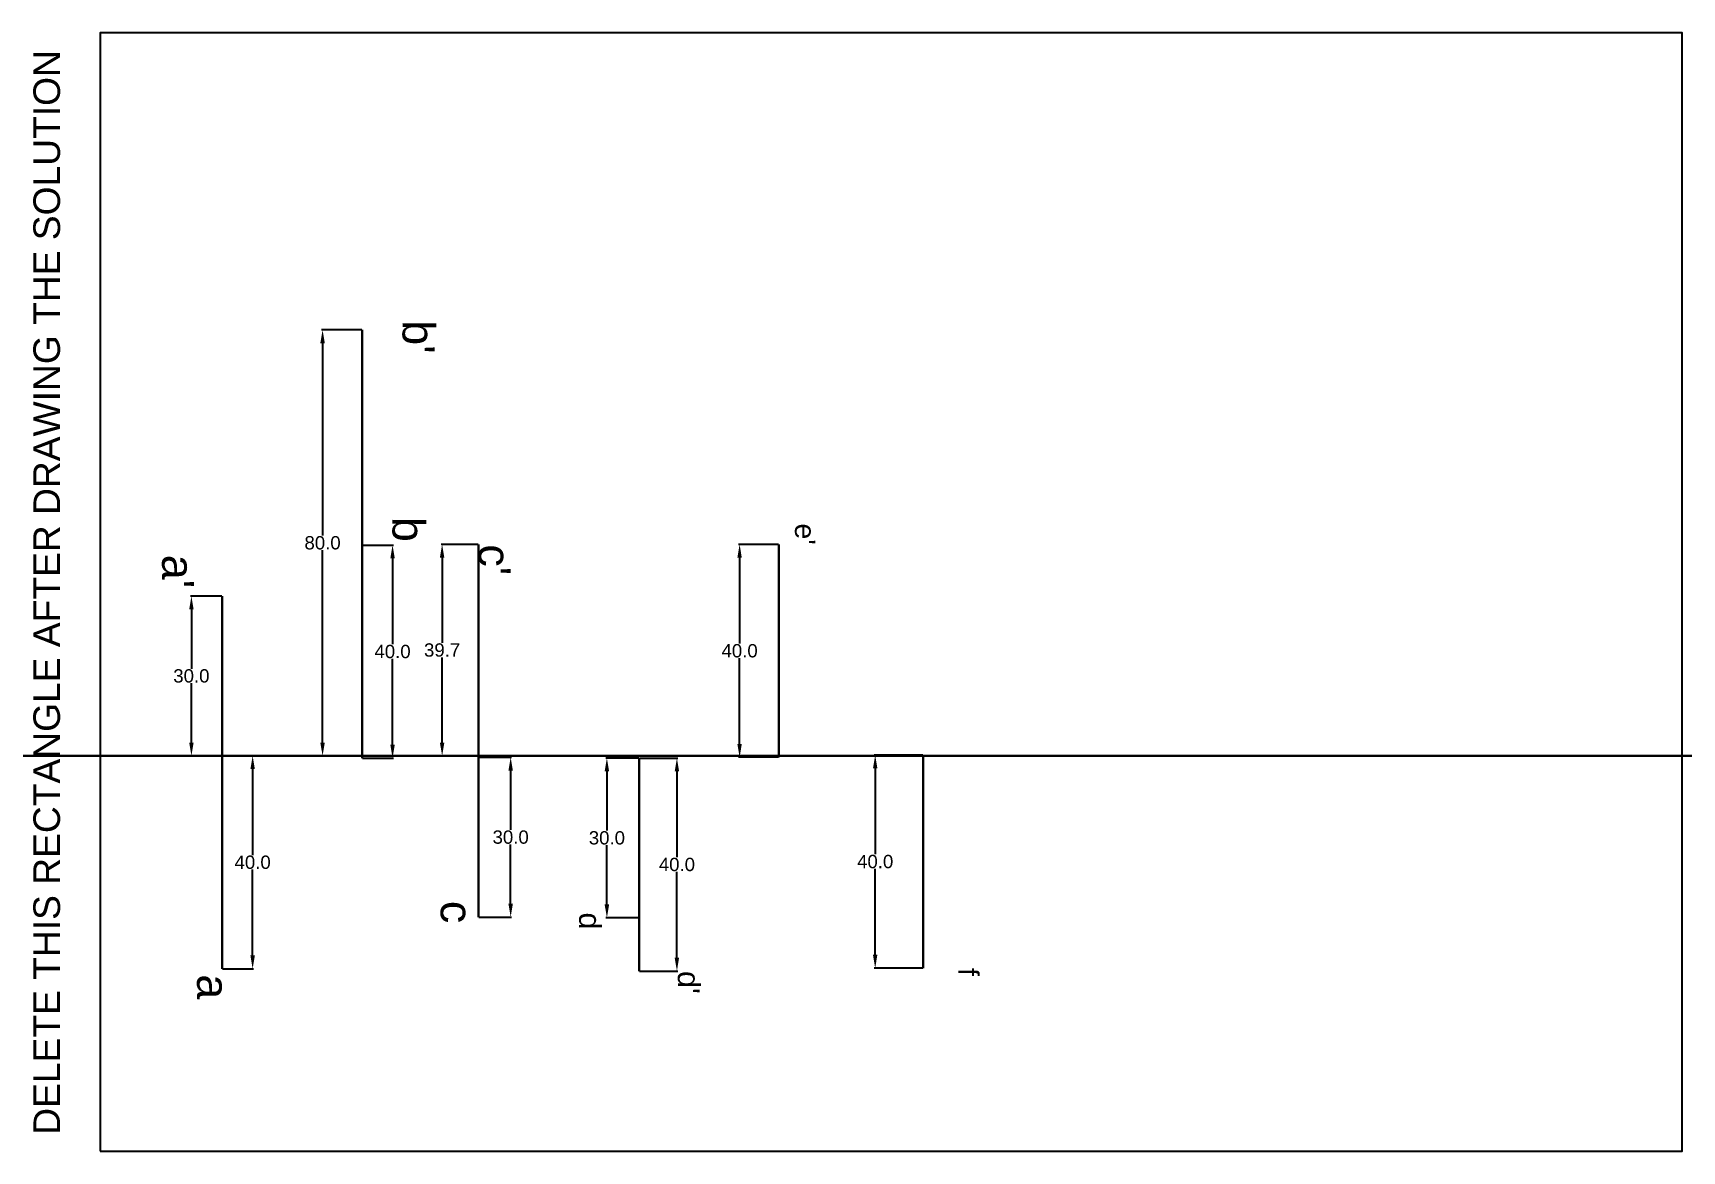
# Model space of a CAD drawing. Header units: millimetres. Extents: x -13 to 297, y 0 to 210.
import ezdxf

# ---------------------------------------------------------------- set-up
doc = ezdxf.new("R2010")
doc.units = ezdxf.units.MM
doc.layers.add('Comments', color=10, linetype='Continuous', lineweight=13, plot=False)
doc.layers.add('thick continuous', color=7, linetype='Continuous', lineweight=30)
doc.styles.get("Standard").update_dxf_attribs({"font": 'arial.ttf'})
doc.dimstyles.get("Standard").update_dxf_attribs({"dimtxt": 2.5, "dimasz": 2.5, "dimexe": 0.18, "dimexo": 0.0625, "dimgap": 0.09, "dimtad": 0, "dimtih": 1, "dimtoh": 1, "dimdec": 1, "dimzin": 0, "dimdsep": 46, "dimtxsty": 'Standard', "dimcen": 0.09, "dimadec": 0, "dimazin": 0, "dimtfac": 1, "dimtdec": 1, "dimtofl": 0, "dimtmove": 0, "dimatfit": 3, "dimfxl": 1, "dimtolj": 1, "dimtzin": 0, "dimarcsym": 0})

# ---------------------------------------------------------------- blocks, each defined once
blk = doc.blocks.new('*D1')
at = {"layer": 'Defpoints', "color": 0, "transparency": 16777216}
for p in [(22.87, 104.23), (17.1, 74.23), (22.87, 74.23)]:
    blk.add_point(p, dxfattribs=at)
at = {"layer": 'thick continuous', "color": 0, "lineweight": -2, "transparency": 16777216}
for p, q in [((22.8, 104.23), (16.92, 104.23)), ((17.1, 101.73), (17.1, 90.59)), ((17.1, 76.73), (17.1, 87.86)), ((22.8, 74.23), (16.92, 74.23))]:
    blk.add_line(p, q, dxfattribs=at)
at = {"layer": 'thick continuous', "color": 0, "transparency": 16777216}
for points in [[(16.69, 101.73), (17.52, 101.73), (17.1, 104.23)], [(16.69, 76.73), (17.52, 76.73), (17.1, 74.23)]]:
    blk.add_solid(points, dxfattribs=at)
at = {"layer": 'thick continuous', "color": 0, "lineweight": 0, "transparency": 16777216, "insert": (17.1, 89.23), "char_height": 2.5, "attachment_point": 5}
blk.add_mtext('\\A1;30.0', dxfattribs=at)
blk = doc.blocks.new('*D2')
at = {"layer": 'Defpoints', "color": 0, "transparency": 16777216}
for p in [(22.87, 74.23), (22.87, 34.23), (28.6, 34.23)]:
    blk.add_point(p, dxfattribs=at)
at = {"layer": 'thick continuous', "color": 0, "lineweight": -2, "transparency": 16777216}
for p, q in [((22.93, 74.23), (28.78, 74.23)), ((28.6, 71.73), (28.6, 55.59)), ((28.6, 36.73), (28.6, 52.86)), ((22.93, 34.23), (28.78, 34.23))]:
    blk.add_line(p, q, dxfattribs=at)
at = {"layer": 'thick continuous', "color": 0, "transparency": 16777216}
for points in [[(28.18, 71.73), (29.02, 71.73), (28.6, 74.23)], [(28.18, 36.73), (29.02, 36.73), (28.6, 34.23)]]:
    blk.add_solid(points, dxfattribs=at)
at = {"layer": 'thick continuous', "color": 0, "lineweight": 0, "transparency": 16777216, "insert": (28.6, 54.23), "char_height": 2.5, "attachment_point": 5}
blk.add_mtext('\\A1;40.0', dxfattribs=at)
blk = doc.blocks.new('*D7')
at = {"layer": 'Defpoints', "color": 0, "lineweight": 0, "transparency": 16777216}
for p in [(101.15, 73.81), (101.15, 33.81), (108.27, 33.81)]:
    blk.add_point(p, dxfattribs=at)
at = {"layer": 'thick continuous', "color": 0, "lineweight": -2, "transparency": 16777216}
for p, q in [((101.22, 73.81), (108.45, 73.81)), ((108.27, 71.31), (108.27, 55.18)), ((108.27, 36.31), (108.27, 52.45)), ((101.22, 33.81), (108.45, 33.81))]:
    blk.add_line(p, q, dxfattribs=at)
at = {"layer": 'thick continuous', "color": 0, "lineweight": 0, "transparency": 16777216}
for points in [[(107.85, 71.31), (108.68, 71.31), (108.27, 73.81)], [(107.85, 36.31), (108.68, 36.31), (108.27, 33.81)]]:
    blk.add_solid(points, dxfattribs=at)
at = {"layer": 'thick continuous', "color": 0, "lineweight": 0, "transparency": 16777216, "insert": (108.27, 53.81), "char_height": 2.5, "attachment_point": 5}
blk.add_mtext('\\A1;40.0', dxfattribs=at)
blk = doc.blocks.new('*D8')
at = {"layer": 'Defpoints', "color": 0, "lineweight": 0, "transparency": 16777216}
for p in [(101.15, 73.81), (95.12, 43.81), (101.15, 43.81)]:
    blk.add_point(p, dxfattribs=at)
at = {"layer": 'thick continuous', "color": 0, "lineweight": -2, "transparency": 16777216}
for p, q in [((101.09, 73.81), (94.94, 73.81)), ((95.12, 71.31), (95.12, 60.18)), ((95.12, 46.31), (95.12, 57.45)), ((101.09, 43.81), (94.94, 43.81))]:
    blk.add_line(p, q, dxfattribs=at)
at = {"layer": 'thick continuous', "color": 0, "lineweight": 0, "transparency": 16777216}
for points in [[(94.7, 71.31), (95.54, 71.31), (95.12, 73.81)], [(94.7, 46.31), (95.54, 46.31), (95.12, 43.81)]]:
    blk.add_solid(points, dxfattribs=at)
at = {"layer": 'thick continuous', "color": 0, "lineweight": 0, "transparency": 16777216, "insert": (95.12, 58.81), "char_height": 2.5, "attachment_point": 5}
blk.add_mtext('\\A1;30.0', dxfattribs=at)
blk = doc.blocks.new('*D10')
at = {"layer": 'Defpoints', "color": 0, "lineweight": 0, "transparency": 16777216}
for p in [(154.53, 74.36), (145.5, 34.36), (154.53, 34.36)]:
    blk.add_point(p, dxfattribs=at)
at = {"layer": 'thick continuous', "color": 0, "lineweight": -2, "transparency": 16777216}
for p, q in [((154.47, 74.36), (145.32, 74.36)), ((145.5, 71.86), (145.5, 55.73)), ((145.5, 36.86), (145.5, 53)), ((154.47, 34.36), (145.32, 34.36))]:
    blk.add_line(p, q, dxfattribs=at)
at = {"layer": 'thick continuous', "color": 0, "lineweight": 0, "transparency": 16777216}
for points in [[(145.08, 71.86), (145.91, 71.86), (145.5, 74.36)], [(145.08, 36.86), (145.91, 36.86), (145.5, 34.36)]]:
    blk.add_solid(points, dxfattribs=at)
at = {"layer": 'thick continuous', "color": 0, "lineweight": 0, "transparency": 16777216, "insert": (145.5, 54.36), "char_height": 2.5, "attachment_point": 5}
blk.add_mtext('\\A1;40.0', dxfattribs=at)
blk = doc.blocks.new('*D11')
at = {"layer": 'Defpoints', "color": 0, "lineweight": 0, "transparency": 16777216}
for p in [(71.03, 113.95), (64.18, 74.23), (71.03, 74.23)]:
    blk.add_point(p, dxfattribs=at)
at = {"layer": 'thick continuous', "color": 0, "lineweight": -2, "transparency": 16777216}
for p, q in [((70.96, 113.95), (64, 113.95)), ((64.18, 111.45), (64.18, 95.46)), ((64.18, 76.73), (64.18, 92.72)), ((70.96, 74.23), (64, 74.23))]:
    blk.add_line(p, q, dxfattribs=at)
at = {"layer": 'thick continuous', "color": 0, "lineweight": 0, "transparency": 16777216}
for points in [[(63.76, 111.45), (64.6, 111.45), (64.18, 113.95)], [(63.76, 76.73), (64.6, 76.73), (64.18, 74.23)]]:
    blk.add_solid(points, dxfattribs=at)
at = {"layer": 'thick continuous', "color": 0, "lineweight": 0, "transparency": 16777216, "insert": (64.18, 94.09), "char_height": 2.5, "attachment_point": 5}
blk.add_mtext('\\A1;39.7', dxfattribs=at)
blk = doc.blocks.new('*D12')
at = {"layer": 'Defpoints', "color": 0, "lineweight": 0, "transparency": 16777216}
for p in [(71.03, 73.95), (71.03, 43.95), (77.05, 43.95)]:
    blk.add_point(p, dxfattribs=at)
at = {"layer": 'thick continuous', "color": 0, "lineweight": -2, "transparency": 16777216}
for p, q in [((71.09, 73.95), (77.23, 73.95)), ((77.05, 71.45), (77.05, 60.32)), ((77.05, 46.45), (77.05, 57.58)), ((71.09, 43.95), (77.23, 43.95))]:
    blk.add_line(p, q, dxfattribs=at)
at = {"layer": 'thick continuous', "color": 0, "lineweight": 0, "transparency": 16777216}
for points in [[(76.63, 71.45), (77.47, 71.45), (77.05, 73.95)], [(76.63, 46.45), (77.47, 46.45), (77.05, 43.95)]]:
    blk.add_solid(points, dxfattribs=at)
at = {"layer": 'thick continuous', "color": 0, "lineweight": 0, "transparency": 16777216, "insert": (77.05, 58.95), "char_height": 2.5, "attachment_point": 5}
blk.add_mtext('\\A1;30.0', dxfattribs=at)
blk = doc.blocks.new('*D13')
at = {"layer": 'Defpoints', "color": 0, "lineweight": 0, "transparency": 16777216}
for p in [(127.43, 113.95), (120.04, 73.95), (127.43, 73.95)]:
    blk.add_point(p, dxfattribs=at)
at = {"layer": 'thick continuous', "color": 0, "lineweight": -2, "transparency": 16777216}
for p, q in [((127.37, 113.95), (119.86, 113.95)), ((120.04, 111.45), (120.04, 95.32)), ((120.04, 76.45), (120.04, 92.58)), ((127.37, 73.95), (119.86, 73.95))]:
    blk.add_line(p, q, dxfattribs=at)
at = {"layer": 'thick continuous', "color": 0, "lineweight": 0, "transparency": 16777216}
for points in [[(119.62, 111.45), (120.45, 111.45), (120.04, 113.95)], [(119.62, 76.45), (120.45, 76.45), (120.04, 73.95)]]:
    blk.add_solid(points, dxfattribs=at)
at = {"layer": 'thick continuous', "color": 0, "lineweight": 0, "transparency": 16777216, "insert": (120.04, 93.95), "char_height": 2.5, "attachment_point": 5}
blk.add_mtext('\\A1;40.0', dxfattribs=at)
blk = doc.blocks.new('*D14')
at = {"layer": 'Defpoints', "color": 0, "lineweight": 0, "transparency": 16777216}
for p in [(49.14, 113.81), (49.14, 73.81), (54.87, 73.81)]:
    blk.add_point(p, dxfattribs=at)
at = {"layer": 'thick continuous', "color": 0, "lineweight": -2, "transparency": 16777216}
for p, q in [((49.21, 113.81), (55.05, 113.81)), ((54.87, 111.31), (54.87, 95.18)), ((54.87, 76.31), (54.87, 92.45)), ((49.21, 73.81), (55.05, 73.81))]:
    blk.add_line(p, q, dxfattribs=at)
at = {"layer": 'thick continuous', "color": 0, "lineweight": 0, "transparency": 16777216}
for points in [[(54.46, 111.31), (55.29, 111.31), (54.87, 113.81)], [(54.46, 76.31), (55.29, 76.31), (54.87, 73.81)]]:
    blk.add_solid(points, dxfattribs=at)
at = {"layer": 'thick continuous', "color": 0, "lineweight": 0, "transparency": 16777216, "insert": (54.87, 93.81), "char_height": 2.5, "attachment_point": 5}
blk.add_mtext('\\A1;40.0', dxfattribs=at)
blk = doc.blocks.new('*D15')
at = {"layer": 'Defpoints', "color": 0, "lineweight": 0, "transparency": 16777216}
for p in [(49.14, 154.23), (41.73, 74.23), (49.14, 74.23)]:
    blk.add_point(p, dxfattribs=at)
at = {"layer": 'thick continuous', "color": 0, "lineweight": -2, "transparency": 16777216}
for p, q in [((49.08, 154.23), (41.55, 154.23)), ((41.73, 151.73), (41.73, 115.59)), ((41.73, 76.73), (41.73, 112.86)), ((49.08, 74.23), (41.55, 74.23))]:
    blk.add_line(p, q, dxfattribs=at)
at = {"layer": 'thick continuous', "color": 0, "lineweight": 0, "transparency": 16777216}
for points in [[(41.31, 151.73), (42.15, 151.73), (41.73, 154.23)], [(41.31, 76.73), (42.15, 76.73), (41.73, 74.23)]]:
    blk.add_solid(points, dxfattribs=at)
at = {"layer": 'thick continuous', "color": 0, "lineweight": 0, "transparency": 16777216, "insert": (41.73, 114.23), "char_height": 2.5, "attachment_point": 5}
blk.add_mtext('\\A1;80.0', dxfattribs=at)

msp = doc.modelspace()

# ---------------------------------------------------------------- linework, layer by layer
msp.add_lwpolyline([(0, 0), (297, 0), (297, 210), (0, 210)], close=True)
at = {"layer": 'thick continuous'}
for p, q in [((49.14, 74.23), (49.14, 154.23)), ((49.14, 73.81), (49.14, 113.81)), ((71.03, 73.95), (71.03, 113.95)), ((127.43, 73.95), (127.43, 113.95)), ((22.87, 74.23), (22.87, 104.23)), ((22.87, 104.23), (22.87, 34.23)), ((154.53, 74.36), (154.53, 34.36)), ((71.03, 73.95), (71.03, 43.95)), ((101.15, 73.81), (101.15, 43.81)), ((101.15, 43.81), (101.15, 33.81))]:
    msp.add_line(p, q, dxfattribs=at)
msp.add_xline((150.15, 74.23), (1, 0), dxfattribs=at)

# ---------------------------------------------------------------- texts
at = {"layer": 'Comments'}
msp.add_text('DELETE THIS RECTANGLE AFTER DRAWING THE SOLUTION', height=5, rotation=90, dxfattribs=at).set_placement((-7.57, 3.05))
at = {"layer": 'thick continuous', "lineweight": 0}
for s, height, p in [("b'", 6.02, (56.75, 156.04)), ('b', 6.02, (54.86, 119.1)), ("e'", 3.831, (130.44, 117.87)), ("a'", 6.02, (11.6, 111.99)), ("c'", 6.02, (71.03, 113.95)), ('c', 6.02, (63.9, 46.99)), ('d', 4.1, (89.91, 44.8)), ('f', 3.83, (161.12, 34.36)), ('a', 6.02, (18.17, 33.18)), ("d'", 4.105, (108.45, 33.81))]:
    msp.add_text(s, height=height, rotation=270, dxfattribs=at).set_placement(p)

# ---------------------------------------------------------------- dimensions: what is measured, and where the dimension line sits
for base, p1, p2, picture, middle in [((41.73, 74.23), (49.14, 154.23), (49.14, 74.23), '*D15', (41.73, 114.23)), ((54.87, 73.81), (49.14, 113.81), (49.14, 73.81), '*D14', (54.87, 93.81)), ((64.18, 74.23), (71.03, 113.95), (71.03, 74.23), '*D11', (64.18, 94.09)), ((120.04, 73.95), (127.43, 113.95), (127.43, 73.95), '*D13', (120.04, 93.95)), ((17.1, 74.23), (22.87, 104.23), (22.87, 74.23), '*D1', (17.1, 89.23)), ((145.5, 34.36), (154.53, 74.36), (154.53, 34.36), '*D10', (145.5, 54.36)), ((77.05, 43.95), (71.03, 73.95), (71.03, 43.95), '*D12', (77.05, 58.95)), ((95.12, 43.81), (101.15, 73.81), (101.15, 43.81), '*D8', (95.12, 58.81)), ((108.27, 33.81), (101.15, 73.81), (101.15, 33.81), '*D7', (108.27, 53.81))]:
    dim = msp.add_linear_dim(base=base, p1=p1, p2=p2, angle=90, dimstyle='Standard', dxfattribs=at)
    dim.commit()
    dim.dimension.update_dxf_attribs({"geometry": picture, "text_midpoint": middle})
dim = msp.add_aligned_dim(p1=(22.87, 74.23), p2=(22.87, 34.23), distance=5.73, dimstyle='Standard', dxfattribs=at)
dim.commit()
dim.dimension.update_dxf_attribs({"geometry": '*D2', "text_midpoint": (28.6, 54.23)})

doc.saveas('drawing.dxf')
